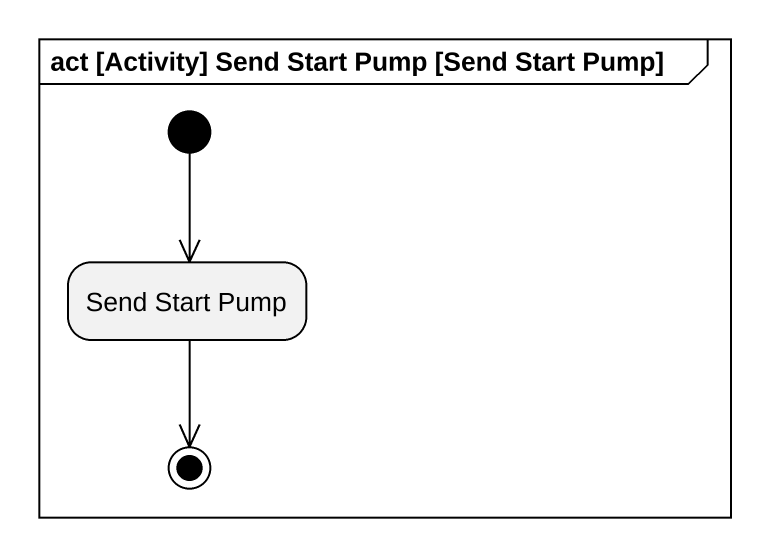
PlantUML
@startuml
mainframe act [Activity] Send Start Pump [Send Start Pump]
hide empty description
state "Send Start Pump" as Send_Start_Pump
[*] --> Send_Start_Pump
Send_Start_Pump --> [*]
@enduml
